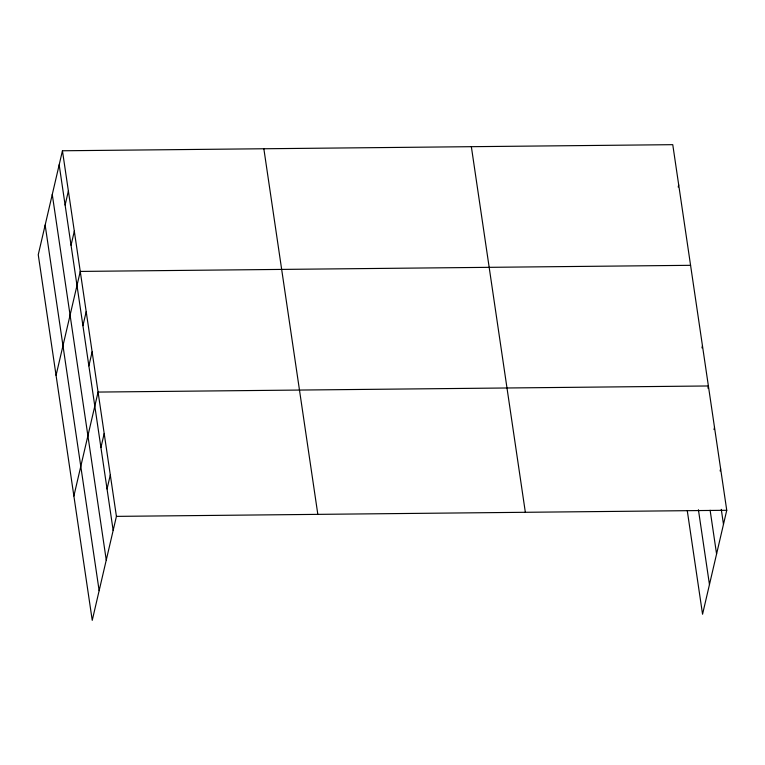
<?xml version="1.0" encoding="UTF-8"?>
<svg xmlns="http://www.w3.org/2000/svg" width="765" height="765" viewBox="0 0 765 765"><rect width="100%" height="100%" fill="white"/><g stroke="black" fill="none" stroke-linecap="round" stroke-linejoin="round"><path stroke-width="1.15" d="M62.443 150.772L38.25 254.716L92.24 620.329L116.423 516.375L62.443 150.772L672.76 144.671L726.75 510.284L702.557 614.228L687.266 510.638M65.111 205.03L68.381 190.992M71.049 245.24L74.32 231.202M56.065 375.366L80.258 271.422L690.575 265.321M82.926 325.68L86.196 311.642M88.864 365.89L92.135 351.852M73.88 496.016L98.073 392.072L708.4 385.971L707.893 388.132M100.923 447.544L104.193 433.506M107.043 488.978L110.303 474.941M678.201 187.052L678.698 184.891M701.954 347.912L702.452 345.761M714.013 429.567L714.51 427.406M720.133 471.001L720.63 468.84M116.423 516.375L726.75 510.284M721.271 509.356L723.48 524.321M710.121 510.255L716.576 553.984M698.416 509.748L709.461 584.556M471.355 146.689L525.345 512.292M263.849 148.754L317.829 514.367M59.173 164.81L113.163 530.413M52.269 194.482L106.259 560.085M45.154 225.053L99.144 590.656"/></g></svg>
